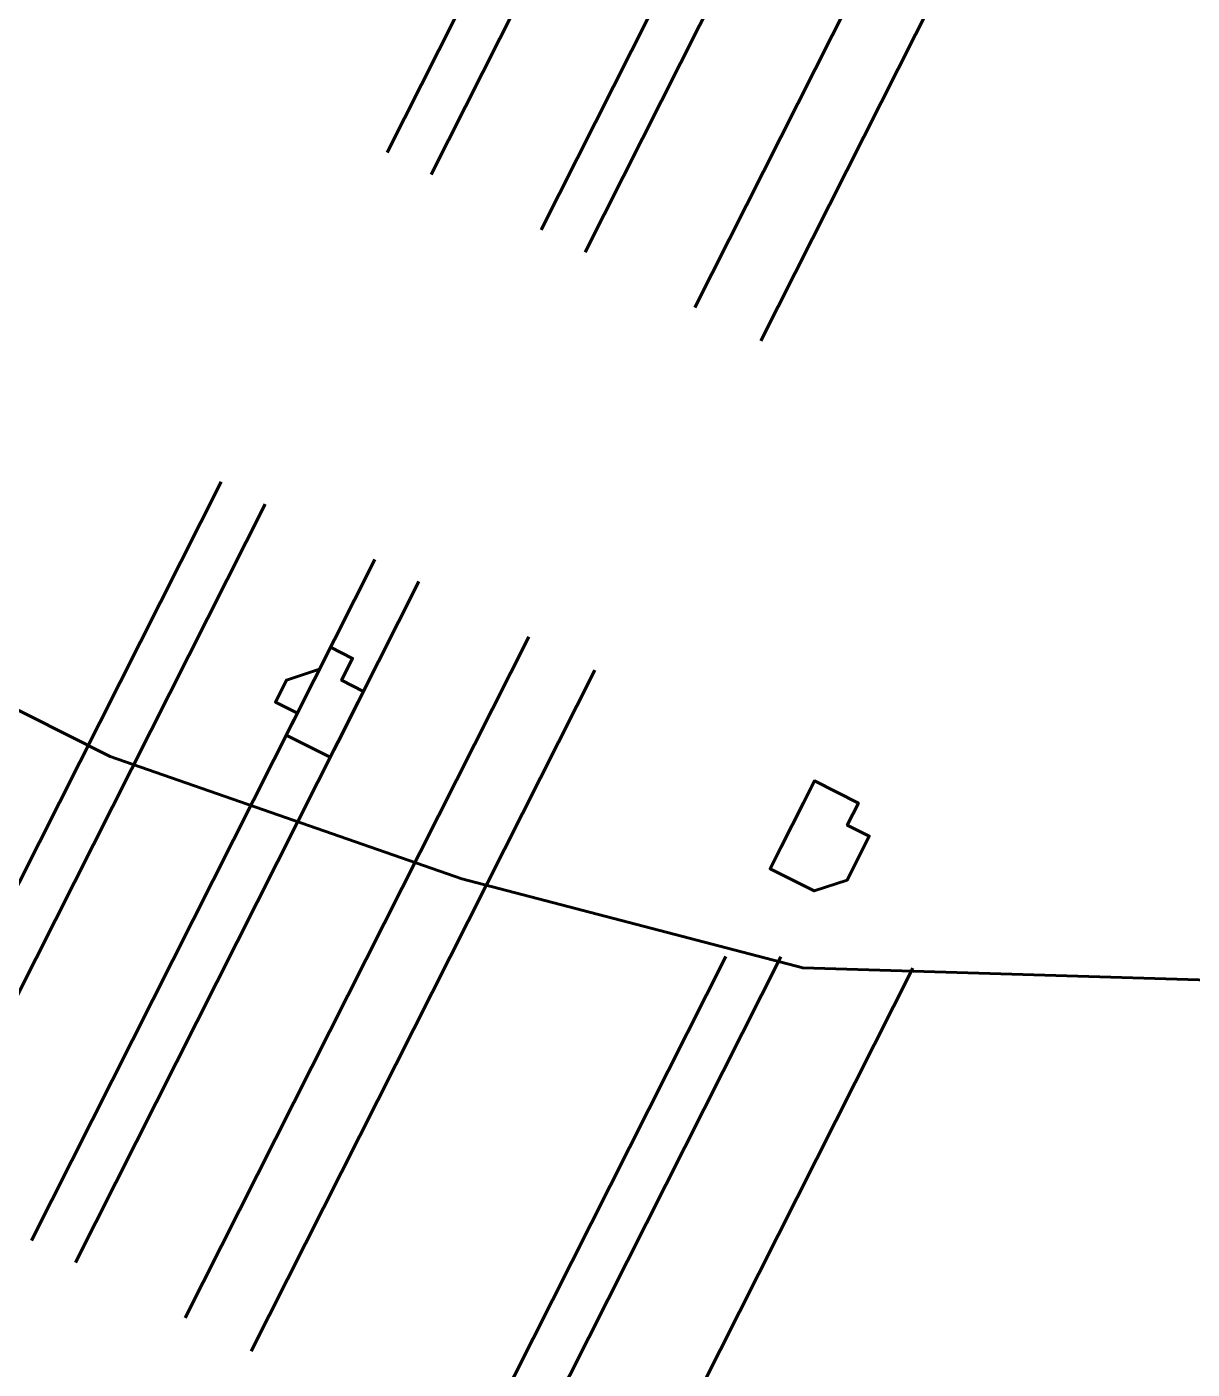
# Model space of a CAD drawing. Header units: metres. Extents: x 0 to 547597, y 0 to 1844684.
# Drawn here: x 543452.4174 to 543452.6131, y 1844573.005 to 1844573.2305 of the extents above; entities that cross this region are included whole.
import ezdxf

# ---------------------------------------------------------------- set-up
doc = ezdxf.new("R2010")
doc.units = ezdxf.units.M
doc.layers.add('5_Thep', color=4, linetype='Continuous')
doc.layers.add('giai đoạn này', color=10, linetype='Continuous', lineweight=60)

# ---------------------------------------------------------------- blocks, each defined once
blk = doc.blocks.new('MBA220-MB')
at = {"color": 1}
for points in [[(66.13, 702.6), (132.25, 706.73), (198.38, 727.4), (256.24, 752.2), (314.1, 781.13), (367.83, 818.32), (413.29, 867.92), (446.36, 917.51), (479.42, 971.24), (500.09, 1029.1), (512.49, 1091.1), (512.49, 1153.09), (504.22, 1215.09), (491.82, 1272.95), (462.89, 1334.94), (429.83, 1388.67), (388.5, 1434.13), (338.9, 1475.46), (285.17, 1512.66), (223.18, 1537.46)], [(483.55, 1289.48), (1690.38, 1289.48)], [(479.42, 1264.68), (479.42, 1268.82), (475.29, 1272.95), (467.02, 1272.95), (467.02, 1268.82), (462.89, 1268.82), (462.89, 1260.55), (467.02, 1260.55), (475.29, 1260.55), (479.42, 1260.55), (479.42, 1264.68)], [(1694.51, 1268.82), (491.82, 1268.82)], [(475.29, 1260.55), (475.29, 1260.55), (467.02, 1260.55), (462.89, 1260.55)], [(475.29, 1260.55), (475.29, 1260.55), (467.02, 1260.55), (462.89, 1260.55)], [(495.95, 1260.55), (1702.77, 1260.55)], [(400.9, 1219.22), (272.77, 1219.22)], [(591.01, 1219.22), (462.89, 1219.22)], [(400.9, 1206.82), (272.77, 1206.82)], [(591.01, 1206.82), (462.89, 1206.82)], [(400.9, 1186.16), (272.77, 1186.16)], [(591.01, 1186.16), (462.89, 1186.16)], [(495.95, 1177.89), (495.95, 1186.16), (491.82, 1186.16), (491.82, 1186.16), (487.69, 1186.16), (483.55, 1186.16), (483.55, 1182.02), (479.42, 1182.02), (479.42, 1177.89), (483.55, 1177.89), (483.55, 1177.89), (487.69, 1173.76), (491.82, 1173.76), (491.82, 1177.89), (495.95, 1177.89), (495.95, 1177.89)], [(400.9, 1177.89), (272.77, 1177.89)], [(591.01, 1177.89), (462.89, 1177.89)], [(495.95, 1177.89), (491.82, 1177.89), (487.69, 1177.89), (483.55, 1177.89)], [(495.95, 1177.89), (491.82, 1177.89), (487.69, 1177.89), (483.55, 1177.89)], [(272.77, 1157.23), (400.9, 1157.23)], [(462.89, 1157.23), (591.01, 1157.23)], [(400.9, 1148.96), (272.77, 1148.96)], [(591.01, 1148.96), (462.89, 1148.96)]]:
    blk.add_lwpolyline(points, dxfattribs=at)
blk = doc.blocks.new('mb moiTQK')
at = {"layer": 'giai đoạn này', "color": 1, "linetype": 'ByBlock', "ltscale": 5, "xscale": 0.001, "yscale": 0.001, "zscale": 0.001}
blk.add_blockref('MBA220-MB', (-88.05166, -82.51016), dxfattribs=at)
blk = doc.blocks.new('ACAD-DinhViTuyenDz220kV')
blk.add_circle((543470.18793, 1844560.06958), 117.55145)
at = {"layer": '5_Thep', "rotation": 243.2403583287449}
blk.add_blockref('mb moiTQK', (543485.661, 1844458.313), dxfattribs=at)

msp = doc.modelspace()

# ---------------------------------------------------------------- block references
msp.add_blockref('ACAD-DinhViTuyenDz220kV', (0, 0))

doc.saveas('drawing.dxf')
